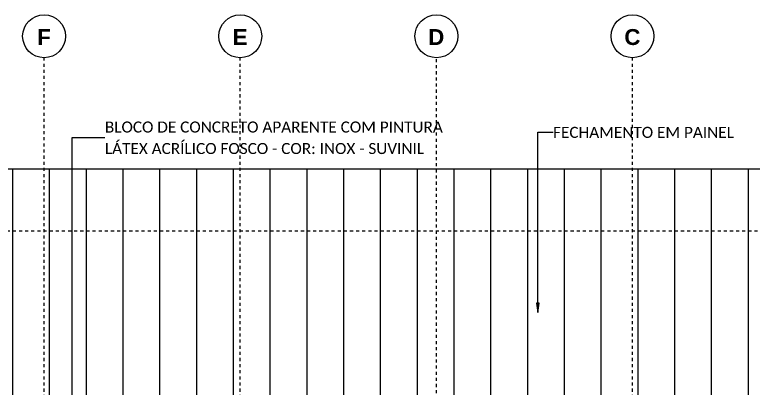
# Model space of a CAD drawing. Header units: metres. Extents: x -3 to 469, y -13 to 19.
# Drawn here: x 389.99 to 414.09, y 6.96 to 19.15 of the extents above; entities that cross this region are included whole.
import ezdxf

# ---------------------------------------------------------------- set-up
doc = ezdxf.new("R2010")
doc.units = ezdxf.units.M
doc.linetypes.add('Center', pattern=[0.03, 0.012, -0.006, 0.006, -0.006])
doc.linetypes.add('Grid Line', pattern=[0.022225, 0.0127, -0.003175, 0.003175, -0.003175])
for name, color, linetype, lineweight in [('A-ANNO-KEYN', 7, 'Continuous', 5), ('A-DETL-2', 7, 'Continuous', 15), ('A-WALL', 7, 'Continuous', 9), ('S-GRID-IDEN', 7, 'Continuous', 5), ('S-GRID-IDEN-1', 7, 'Continuous', 18)]:
    doc.layers.add(name, color=color, linetype=linetype, lineweight=lineweight)
for name, color, linetype, lineweight, true_color in [('A-FLOR-LEVL-2', 7, 'Center', 5, 0x0080c0), ('A-WALL-PATT-2', 7, 'Continuous', 5, 0x5f5f5f), ('S-GRID-1', 9, 'Grid Line', 5, 0x808080)]:
    doc.layers.add(name, color=color, linetype=linetype, lineweight=lineweight, true_color=true_color)
doc.styles.add('Arial_B', font='arialbd.ttf', dxfattribs={"height": 0.52})
doc.styles.add('Calibri_2', font='calibri.ttf', dxfattribs={"height": 0.36})

# ---------------------------------------------------------------- blocks, each defined once
blk = doc.blocks.new('Eixo - CABEÇA DE EIXO - PRETO-498843-FACHADA 04')
at = {"layer": 'S-GRID-IDEN-1'}
blk.add_circle((-7.58, 18.445), 0.7, dxfattribs=at)

msp = doc.modelspace()

# ---------------------------------------------------------------- hatches: boundary and pattern name
at = {"layer": 'A-ANNO-KEYN'}
msp.add_hatch(color=256, dxfattribs=at).paths.add_polyline_path([(407.058, 9.438), (407.098, 9.738), (407.019, 9.738)])
at = {"layer": 'A-WALL-PATT-2'}
h = msp.add_hatch(dxfattribs=at)
h.set_pattern_fill('FP_86', color=256, style=0, pattern_type=2)
h.set_pattern_definition([(90, (415.128, 0), (-1.2, 7e-17), [])])
h.paths.add_polyline_path([(417.948, 0.85), (418.176, 0.85), (418.176, 14.113), (363.078, 14.113), (363.078, 6.7), (417.851, 6.7), (417.851, 5), (417.551, 5), (417.551, 1.023), (417.558, 1.023), (417.558, 1.006), (417.574, 1.004), (417.572, 0.994), (417.558, 0.993), (417.558, 0.977), (417.551, 0.977), (417.551, 0.85), (417.854, 0.85)])
h.paths.add_polyline_path([(417.581, 0.993), (417.585, 0.995), (417.589, 0.996), (417.591, 0.996), (417.592, 0.993), (417.582, 0.993)])
h.paths.add_polyline_path([(417.574, 0.992), (417.581, 1), (417.581, 0.993)])
h.paths.add_polyline_path([(417.581, 1), (417.574, 1.008), (417.581, 1.007)])
h.paths.add_polyline_path([(417.588, 1), (417.583, 1.008), (417.588, 1.007)])

# ---------------------------------------------------------------- linework, layer by layer
at = {"layer": 'A-ANNO-KEYN'}
for p, q in [((407.058, 15.32), (407.556, 15.32)), ((407.058, 9.438), (407.058, 15.32)), ((391.86, 15.144), (392.932, 15.145)), ((391.86, 3.79), (391.86, 15.144)), ((407.098, 9.738), (407.019, 9.738)), ((407.019, 9.738), (407.058, 9.438)), ((407.058, 9.438), (407.098, 9.738))]:
    msp.add_line(p, q, dxfattribs=at)
at = {"layer": 'A-DETL-2'}
msp.add_line((418.216, 14.113), (363.078, 14.113), dxfattribs=at)
at = {"layer": 'A-FLOR-LEVL-2'}
msp.add_line((359.329, 12.1), (425.744, 12.1), dxfattribs=at)
at = {"layer": 'A-WALL'}
msp.add_line((418.216, 14.113), (363.078, 14.113), dxfattribs=at)
at = {"layer": 'S-GRID-1'}
for p, q in [((390.948, -0.15), (390.948, 17.745)), ((397.348, -0.15), (397.348, 17.745)), ((403.748, 0.002), (403.748, 17.745)), ((410.148, -0.15), (410.148, 17.745))]:
    msp.add_line(p, q, dxfattribs=at)

# ---------------------------------------------------------------- block references
at = {"layer": 'S-GRID-IDEN-1'}
for p in [(398.528, 0), (404.928, 0), (411.328, 0), (417.728, 0)]:
    msp.add_blockref('Eixo - CABEÇA DE EIXO - PRETO-498843-FACHADA 04', p, dxfattribs=at)

# ---------------------------------------------------------------- texts
at = {"layer": 'A-ANNO-KEYN', "char_height": 0.36, "attachment_point": 1, "style": 'Calibri_2'}
for s, insert, width in [('BLOCO DE CONCRETO APARENTE COM PINTURA', (392.932, 15.663), 13.53248), ('FECHAMENTO EM PAINEL', (407.556, 15.489), 7.27932), ('LÁTEX ACRÍLICO FOSCO - COR: INOX - SUVINIL', (392.932, 14.962), 12.81097)]:
    msp.add_mtext(s, dxfattribs=dict(at, insert=insert, width=width))
at = {"layer": 'S-GRID-IDEN', "char_height": 0.52, "attachment_point": 1, "style": 'Arial_B'}
for s, insert, width in [('\\fArial|b1|i0|c0|p34|;F', (390.721, 18.679), 0.54515), ('\\fArial|b1|i0|c0|p34|;E', (397.101, 18.679), 0.59325), ('\\fArial|b1|i0|c0|p34|;D', (403.482, 18.679), 0.64135), ('\\fArial|b1|i0|c0|p34|;C', (409.882, 18.679), 0.64135)]:
    msp.add_mtext(s, dxfattribs=dict(at, insert=insert, width=width))

doc.saveas('drawing.dxf')
